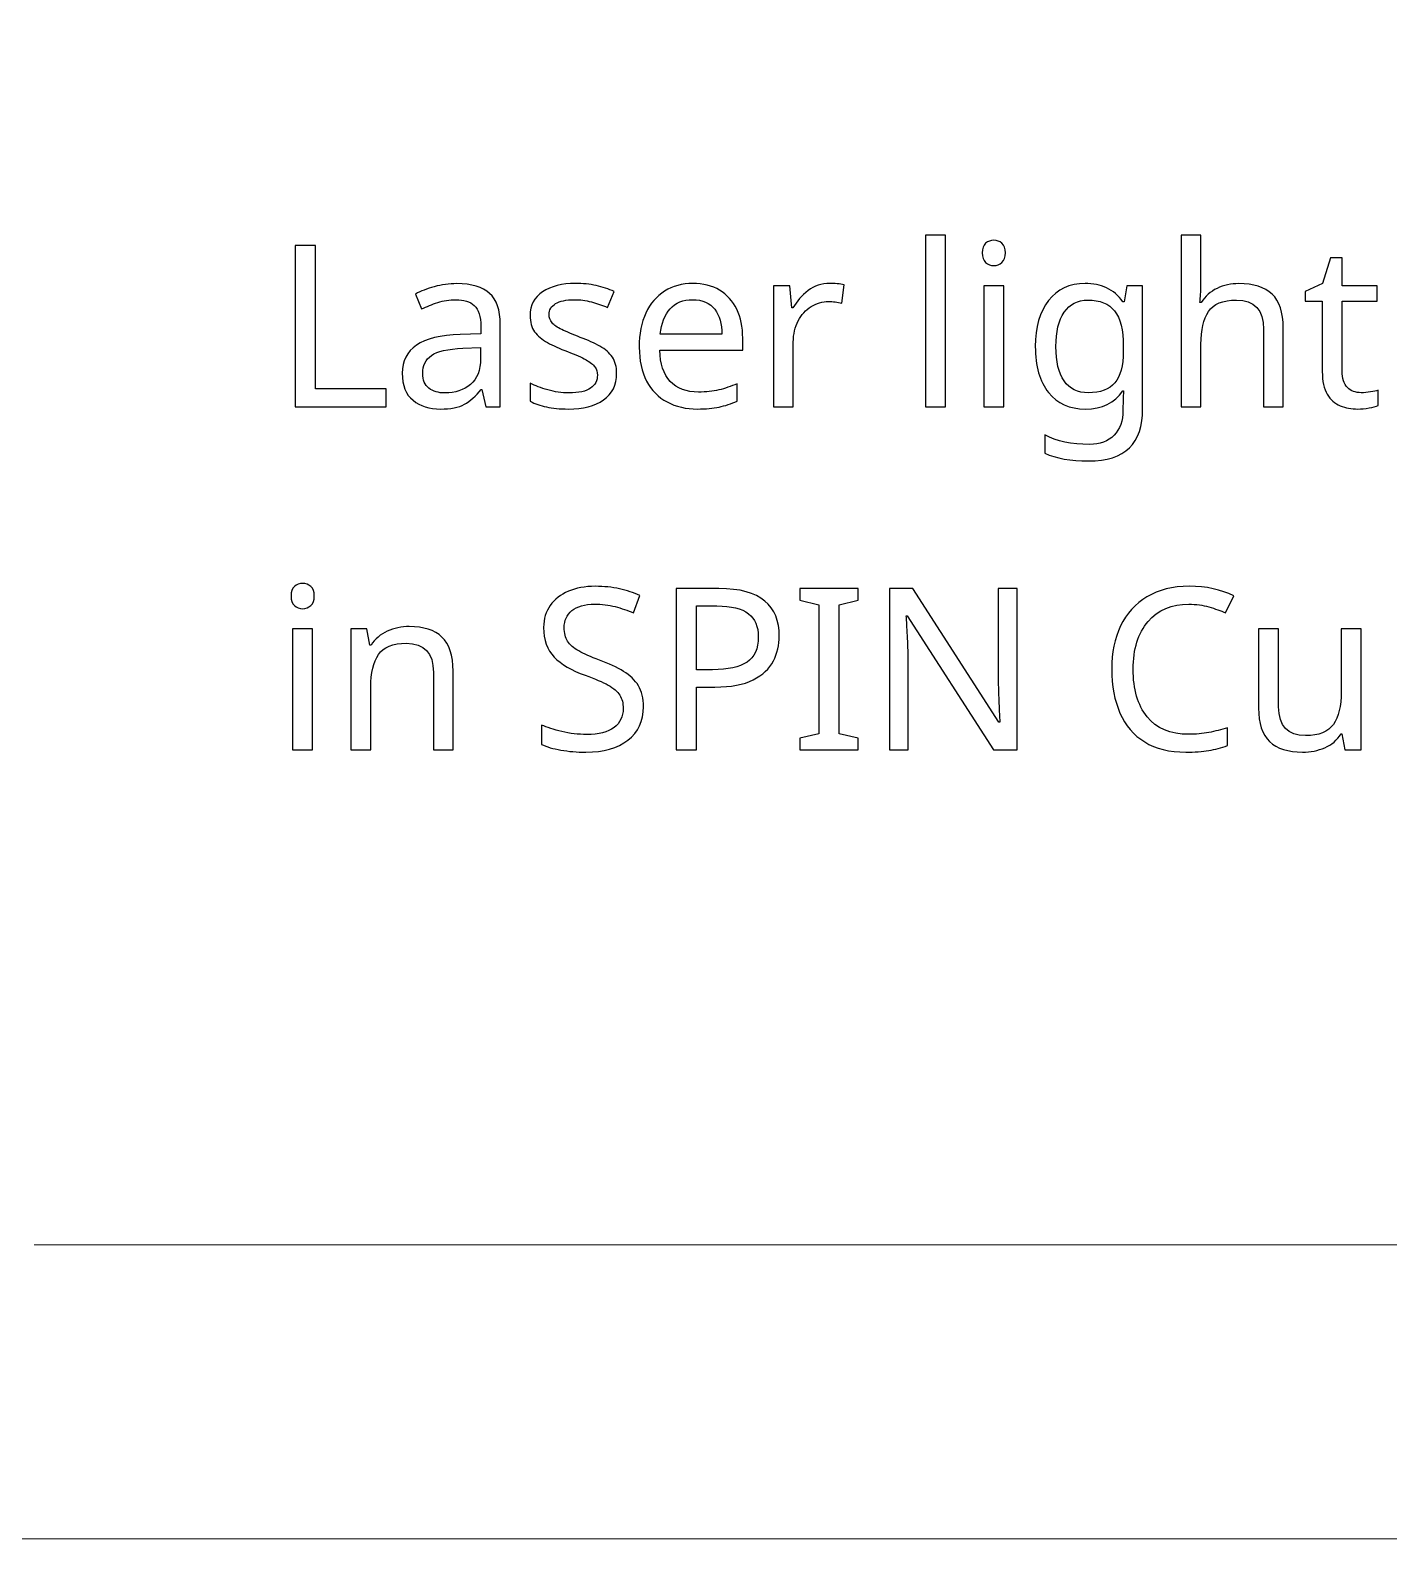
# Model space of a CAD drawing. Header units: inches. Extents: x -6.7 to 20.3, y -5.6 to 12.6.
# Drawn here: x -3.169 to -2.501, y -5.561 to -4.819 of the extents above; entities that cross this region are included whole.
import ezdxf

# ---------------------------------------------------------------- set-up
doc = ezdxf.new("R2010")
doc.units = ezdxf.units.IN
doc.header["$MEASUREMENT"] = 0
doc.layers.add('Layer 1', color=7, linetype='Continuous')

msp = doc.modelspace()

# ---------------------------------------------------------------- linework, layer by layer
at = {"layer": 'Layer 1', "color": 252, "lineweight": 18}
msp.add_lwpolyline([(-6.24823, -5.56073), (6.35019, -5.56073), (6.35019, -1.78392), (-6.24823, -1.78392), (-6.24823, -5.56073)], close=True, dxfattribs=at)
at = {"layer": 'Layer 1', "color": 250}
for points, knots in [([(-2.71911, -5.00387), (-2.71911, -5.00387), (-2.72889, -5.00387), (-2.72889, -5.00387), (-2.72889, -5.00387), (-2.72889, -4.91942), (-2.72889, -4.91942), (-2.72889, -4.91942), (-2.71911, -4.91942), (-2.71911, -4.91942), (-2.71911, -4.91942), (-2.71911, -5.00387), (-2.71911, -5.00387)], [0, 0, 0, 0, 0.25, 0.25, 0.25, 0.5, 0.5, 0.5, 0.75, 0.75, 0.75, 1, 1, 1, 1]), ([(-2.59345, -4.9442), (-2.59345, -4.94716), (-2.59363, -4.94994), (-2.594, -4.95253), (-2.594, -4.95253), (-2.59333, -4.95253), (-2.59333, -4.95253), (-2.59141, -4.9495), (-2.5888, -4.9472), (-2.5855, -4.94565), (-2.5822, -4.94409), (-2.57863, -4.94331), (-2.57478, -4.94331), (-2.56752, -4.94331), (-2.56208, -4.94503), (-2.55845, -4.94848), (-2.55482, -4.95192), (-2.553, -4.95746), (-2.553, -4.96509), (-2.553, -4.96509), (-2.553, -5.00387), (-2.553, -5.00387), (-2.553, -5.00387), (-2.56267, -5.00387), (-2.56267, -5.00387), (-2.56267, -5.00387), (-2.56267, -4.96576), (-2.56267, -4.96576), (-2.56267, -4.9562), (-2.56711, -4.95142), (-2.576, -4.95142), (-2.58267, -4.95142), (-2.58724, -4.95329), (-2.58972, -4.95703), (-2.5922, -4.96078), (-2.59345, -4.96613), (-2.59345, -4.97309), (-2.59345, -4.97309), (-2.59345, -5.00387), (-2.59345, -5.00387), (-2.59345, -5.00387), (-2.60322, -5.00387), (-2.60322, -5.00387), (-2.60322, -5.00387), (-2.60322, -4.91942), (-2.60322, -4.91942), (-2.60322, -4.91942), (-2.59345, -4.91942), (-2.59345, -4.91942), (-2.59345, -4.91942), (-2.59345, -4.9442), (-2.59345, -4.9442)], [0, 0, 0, 0, 0.058824, 0.058824, 0.058824, 0.117647, 0.117647, 0.117647, 0.176471, 0.176471, 0.176471, 0.235294, 0.235294, 0.235294, 0.294118, 0.294118, 0.294118, 0.352941, 0.352941, 0.352941, 0.411765, 0.411765, 0.411765, 0.470588, 0.470588, 0.470588, 0.529412, 0.529412, 0.529412, 0.588235, 0.588235, 0.588235, 0.647059, 0.647059, 0.647059, 0.705882, 0.705882, 0.705882, 0.764706, 0.764706, 0.764706, 0.823529, 0.823529, 0.823529, 0.882353, 0.882353, 0.882353, 0.941176, 0.941176, 0.941176, 1, 1, 1, 1]), ([(-3.03878, -5.00387), (-3.03878, -5.00387), (-3.03878, -4.92453), (-3.03878, -4.92453), (-3.03878, -4.92453), (-3.02878, -4.92453), (-3.02878, -4.92453), (-3.02878, -4.92453), (-3.02878, -4.99498), (-3.02878, -4.99498), (-3.02878, -4.99498), (-2.99411, -4.99498), (-2.99411, -4.99498), (-2.99411, -4.99498), (-2.99411, -5.00387), (-2.99411, -5.00387), (-2.99411, -5.00387), (-3.03878, -5.00387), (-3.03878, -5.00387)], [0, 0, 0, 0, 0.166667, 0.166667, 0.166667, 0.333333, 0.333333, 0.333333, 0.5, 0.5, 0.5, 0.666667, 0.666667, 0.666667, 0.833333, 0.833333, 0.833333, 1, 1, 1, 1]), ([(-2.69522, -4.92198), (-2.69374, -4.92198), (-2.69243, -4.92248), (-2.69128, -4.92348), (-2.69013, -4.92448), (-2.68956, -4.92605), (-2.68956, -4.9282), (-2.68956, -4.93028), (-2.69013, -4.93183), (-2.69128, -4.93287), (-2.69243, -4.93391), (-2.69374, -4.93442), (-2.69522, -4.93442), (-2.69685, -4.93442), (-2.69822, -4.93391), (-2.69933, -4.93287), (-2.70045, -4.93183), (-2.701, -4.93028), (-2.701, -4.9282), (-2.701, -4.92605), (-2.70045, -4.92448), (-2.69933, -4.92348), (-2.69822, -4.92248), (-2.69685, -4.92198), (-2.69522, -4.92198)], [0, 0, 0, 0, 0.125, 0.125, 0.125, 0.25, 0.25, 0.25, 0.375, 0.375, 0.375, 0.5, 0.5, 0.5, 0.625, 0.625, 0.625, 0.75, 0.75, 0.75, 0.875, 0.875, 0.875, 1, 1, 1, 1]), ([(-2.51467, -4.99698), (-2.51319, -4.99698), (-2.51167, -4.99685), (-2.51011, -4.99659), (-2.50856, -4.99633), (-2.5073, -4.99605), (-2.50634, -4.99576), (-2.50634, -4.99576), (-2.50634, -5.0032), (-2.50634, -5.0032), (-2.50737, -5.00372), (-2.50885, -5.00415), (-2.51078, -5.00448), (-2.51271, -5.00481), (-2.51456, -5.00498), (-2.51634, -5.00498), (-2.51945, -5.00498), (-2.52232, -5.00444), (-2.52495, -5.00337), (-2.52758, -5.00229), (-2.52971, -5.00042), (-2.53134, -4.99776), (-2.53297, -4.99509), (-2.53378, -4.99135), (-2.53378, -4.98653), (-2.53378, -4.98653), (-2.53378, -4.95187), (-2.53378, -4.95187), (-2.53378, -4.95187), (-2.54222, -4.95187), (-2.54222, -4.95187), (-2.54222, -4.95187), (-2.54222, -4.9472), (-2.54222, -4.9472), (-2.54222, -4.9472), (-2.53367, -4.94331), (-2.53367, -4.94331), (-2.53367, -4.94331), (-2.52978, -4.93065), (-2.52978, -4.93065), (-2.52978, -4.93065), (-2.524, -4.93065), (-2.524, -4.93065), (-2.524, -4.93065), (-2.524, -4.94431), (-2.524, -4.94431), (-2.524, -4.94431), (-2.50678, -4.94431), (-2.50678, -4.94431), (-2.50678, -4.94431), (-2.50678, -4.95187), (-2.50678, -4.95187), (-2.50678, -4.95187), (-2.524, -4.95187), (-2.524, -4.95187), (-2.524, -4.95187), (-2.524, -4.98631), (-2.524, -4.98631), (-2.524, -4.98994), (-2.52313, -4.99263), (-2.52139, -4.99437), (-2.51965, -4.99611), (-2.51741, -4.99698), (-2.51467, -4.99698)], [0, 0, 0, 0, 0.047619, 0.047619, 0.047619, 0.095238, 0.095238, 0.095238, 0.142857, 0.142857, 0.142857, 0.190476, 0.190476, 0.190476, 0.238095, 0.238095, 0.238095, 0.285714, 0.285714, 0.285714, 0.333333, 0.333333, 0.333333, 0.380952, 0.380952, 0.380952, 0.428571, 0.428571, 0.428571, 0.47619, 0.47619, 0.47619, 0.52381, 0.52381, 0.52381, 0.571429, 0.571429, 0.571429, 0.619048, 0.619048, 0.619048, 0.666667, 0.666667, 0.666667, 0.714286, 0.714286, 0.714286, 0.761905, 0.761905, 0.761905, 0.809524, 0.809524, 0.809524, 0.857143, 0.857143, 0.857143, 0.904762, 0.904762, 0.904762, 0.952381, 0.952381, 0.952381, 1, 1, 1, 1]), ([(-2.95933, -4.94331), (-2.95207, -4.94331), (-2.9467, -4.94491), (-2.94322, -4.94809), (-2.93974, -4.95128), (-2.938, -4.95635), (-2.938, -4.96331), (-2.938, -4.96331), (-2.938, -5.00387), (-2.938, -5.00387), (-2.938, -5.00387), (-2.94511, -5.00387), (-2.94511, -5.00387), (-2.94511, -5.00387), (-2.947, -4.99542), (-2.947, -4.99542), (-2.947, -4.99542), (-2.94744, -4.99542), (-2.94744, -4.99542), (-2.95004, -4.99868), (-2.95276, -5.00109), (-2.95561, -5.00265), (-2.95846, -5.0042), (-2.96241, -5.00498), (-2.96744, -5.00498), (-2.97285, -5.00498), (-2.97733, -5.00355), (-2.98089, -5.0007), (-2.98444, -4.99785), (-2.98622, -4.99339), (-2.98622, -4.98731), (-2.98622, -4.98139), (-2.98389, -4.97681), (-2.97922, -4.97359), (-2.97456, -4.97037), (-2.96737, -4.96861), (-2.95767, -4.96831), (-2.95767, -4.96831), (-2.94756, -4.96798), (-2.94756, -4.96798), (-2.94756, -4.96798), (-2.94756, -4.96442), (-2.94756, -4.96442), (-2.94756, -4.95946), (-2.94863, -4.95602), (-2.95078, -4.95409), (-2.95293, -4.95216), (-2.95596, -4.9512), (-2.95989, -4.9512), (-2.963, -4.9512), (-2.96596, -4.95166), (-2.96878, -4.95259), (-2.97159, -4.95352), (-2.97422, -4.95457), (-2.97667, -4.95576), (-2.97667, -4.95576), (-2.97967, -4.94842), (-2.97967, -4.94842), (-2.97707, -4.94702), (-2.974, -4.94581), (-2.97044, -4.94481), (-2.96689, -4.94381), (-2.96319, -4.94331), (-2.95933, -4.94331)], [0, 0, 0, 0, 0.047619, 0.047619, 0.047619, 0.095238, 0.095238, 0.095238, 0.142857, 0.142857, 0.142857, 0.190476, 0.190476, 0.190476, 0.238095, 0.238095, 0.238095, 0.285714, 0.285714, 0.285714, 0.333333, 0.333333, 0.333333, 0.380952, 0.380952, 0.380952, 0.428571, 0.428571, 0.428571, 0.47619, 0.47619, 0.47619, 0.52381, 0.52381, 0.52381, 0.571429, 0.571429, 0.571429, 0.619048, 0.619048, 0.619048, 0.666667, 0.666667, 0.666667, 0.714286, 0.714286, 0.714286, 0.761905, 0.761905, 0.761905, 0.809524, 0.809524, 0.809524, 0.857143, 0.857143, 0.857143, 0.904762, 0.904762, 0.904762, 0.952381, 0.952381, 0.952381, 1, 1, 1, 1]), ([(-2.88078, -4.98742), (-2.88078, -4.9932), (-2.88293, -4.99757), (-2.88722, -5.00053), (-2.89152, -5.0035), (-2.8973, -5.00498), (-2.90456, -5.00498), (-2.9087, -5.00498), (-2.91228, -5.00465), (-2.91528, -5.00398), (-2.91828, -5.00331), (-2.92093, -5.00239), (-2.92322, -5.0012), (-2.92322, -5.0012), (-2.92322, -4.99231), (-2.92322, -4.99231), (-2.92085, -4.9935), (-2.91798, -4.99459), (-2.91461, -4.99559), (-2.91124, -4.99659), (-2.90781, -4.99709), (-2.90433, -4.99709), (-2.89937, -4.99709), (-2.89578, -4.99629), (-2.89356, -4.9947), (-2.89133, -4.99311), (-2.89022, -4.99098), (-2.89022, -4.98831), (-2.89022, -4.98683), (-2.89063, -4.9855), (-2.89144, -4.98431), (-2.89226, -4.98313), (-2.89372, -4.98194), (-2.89583, -4.98076), (-2.89794, -4.97957), (-2.90096, -4.97824), (-2.90489, -4.97676), (-2.90874, -4.97528), (-2.91204, -4.97379), (-2.91478, -4.97231), (-2.91752, -4.97083), (-2.91963, -4.96905), (-2.92111, -4.96698), (-2.92259, -4.9649), (-2.92333, -4.96224), (-2.92333, -4.95898), (-2.92333, -4.95394), (-2.92128, -4.95005), (-2.91717, -4.94731), (-2.91306, -4.94457), (-2.90767, -4.9432), (-2.901, -4.9432), (-2.89737, -4.9432), (-2.89398, -4.94355), (-2.89083, -4.94426), (-2.88769, -4.94496), (-2.88474, -4.94594), (-2.882, -4.9472), (-2.882, -4.9472), (-2.88533, -4.95498), (-2.88533, -4.95498), (-2.88785, -4.95394), (-2.89048, -4.95305), (-2.89322, -4.95231), (-2.89596, -4.95157), (-2.89878, -4.9512), (-2.90167, -4.9512), (-2.90567, -4.9512), (-2.90872, -4.95185), (-2.91083, -4.95315), (-2.91294, -4.95444), (-2.914, -4.9562), (-2.914, -4.95842), (-2.914, -4.96005), (-2.91352, -4.96144), (-2.91256, -4.96259), (-2.91159, -4.96374), (-2.90998, -4.96485), (-2.90772, -4.96592), (-2.90546, -4.967), (-2.90244, -4.96828), (-2.89867, -4.96976), (-2.89489, -4.97116), (-2.89167, -4.97261), (-2.889, -4.97409), (-2.88633, -4.97557), (-2.8843, -4.97737), (-2.88289, -4.97948), (-2.88148, -4.98159), (-2.88078, -4.98424), (-2.88078, -4.98742)], [0, 0, 0, 0, 0.033333, 0.033333, 0.033333, 0.066667, 0.066667, 0.066667, 0.1, 0.1, 0.1, 0.133333, 0.133333, 0.133333, 0.166667, 0.166667, 0.166667, 0.2, 0.2, 0.2, 0.233333, 0.233333, 0.233333, 0.266667, 0.266667, 0.266667, 0.3, 0.3, 0.3, 0.333333, 0.333333, 0.333333, 0.366667, 0.366667, 0.366667, 0.4, 0.4, 0.4, 0.433333, 0.433333, 0.433333, 0.466667, 0.466667, 0.466667, 0.5, 0.5, 0.5, 0.533333, 0.533333, 0.533333, 0.566667, 0.566667, 0.566667, 0.6, 0.6, 0.6, 0.633333, 0.633333, 0.633333, 0.666667, 0.666667, 0.666667, 0.7, 0.7, 0.7, 0.733333, 0.733333, 0.733333, 0.766667, 0.766667, 0.766667, 0.8, 0.8, 0.8, 0.833333, 0.833333, 0.833333, 0.866667, 0.866667, 0.866667, 0.9, 0.9, 0.9, 0.933333, 0.933333, 0.933333, 0.966667, 0.966667, 0.966667, 1, 1, 1, 1]), ([(-2.84333, -4.9432), (-2.83822, -4.9432), (-2.83383, -4.94431), (-2.83017, -4.94653), (-2.8265, -4.94876), (-2.82369, -4.95189), (-2.82172, -4.95592), (-2.81976, -4.95996), (-2.81878, -4.96468), (-2.81878, -4.97009), (-2.81878, -4.97009), (-2.81878, -4.97598), (-2.81878, -4.97598), (-2.81878, -4.97598), (-2.85956, -4.97598), (-2.85956, -4.97598), (-2.85941, -4.98272), (-2.85769, -4.98785), (-2.85439, -4.99137), (-2.85109, -4.99489), (-2.84648, -4.99665), (-2.84056, -4.99665), (-2.83678, -4.99665), (-2.83343, -4.99629), (-2.8305, -4.99559), (-2.82757, -4.99489), (-2.82456, -4.99387), (-2.82144, -4.99253), (-2.82144, -4.99253), (-2.82144, -5.00109), (-2.82144, -5.00109), (-2.82448, -5.00242), (-2.82748, -5.0034), (-2.83044, -5.00403), (-2.83341, -5.00466), (-2.83693, -5.00498), (-2.841, -5.00498), (-2.84663, -5.00498), (-2.85161, -5.00383), (-2.85594, -5.00153), (-2.86028, -4.99924), (-2.86365, -4.99581), (-2.86606, -4.99126), (-2.86846, -4.9867), (-2.86967, -4.98113), (-2.86967, -4.97453), (-2.86967, -4.96802), (-2.86857, -4.96242), (-2.86639, -4.95776), (-2.8642, -4.95309), (-2.86113, -4.9495), (-2.85717, -4.94698), (-2.8532, -4.94446), (-2.84859, -4.9432), (-2.84333, -4.9432)], [0, 0, 0, 0, 0.055556, 0.055556, 0.055556, 0.111111, 0.111111, 0.111111, 0.166667, 0.166667, 0.166667, 0.222222, 0.222222, 0.222222, 0.277778, 0.277778, 0.277778, 0.333333, 0.333333, 0.333333, 0.388889, 0.388889, 0.388889, 0.444444, 0.444444, 0.444444, 0.5, 0.5, 0.5, 0.555556, 0.555556, 0.555556, 0.611111, 0.611111, 0.611111, 0.666667, 0.666667, 0.666667, 0.722222, 0.722222, 0.722222, 0.777778, 0.777778, 0.777778, 0.833333, 0.833333, 0.833333, 0.888889, 0.888889, 0.888889, 0.944444, 0.944444, 0.944444, 1, 1, 1, 1]), ([(-2.77589, -4.9432), (-2.77478, -4.9432), (-2.77358, -4.94326), (-2.77228, -4.94337), (-2.77098, -4.94348), (-2.76985, -4.94365), (-2.76889, -4.94387), (-2.76889, -4.94387), (-2.77011, -4.95287), (-2.77011, -4.95287), (-2.77108, -4.95265), (-2.77213, -4.95246), (-2.77328, -4.95231), (-2.77443, -4.95216), (-2.77552, -4.95209), (-2.77656, -4.95209), (-2.77959, -4.95209), (-2.78245, -4.95292), (-2.78511, -4.95459), (-2.78778, -4.95626), (-2.78991, -4.95859), (-2.7915, -4.96159), (-2.79309, -4.96459), (-2.79389, -4.96809), (-2.79389, -4.97209), (-2.79389, -4.97209), (-2.79389, -5.00387), (-2.79389, -5.00387), (-2.79389, -5.00387), (-2.80367, -5.00387), (-2.80367, -5.00387), (-2.80367, -5.00387), (-2.80367, -4.94431), (-2.80367, -4.94431), (-2.80367, -4.94431), (-2.79567, -4.94431), (-2.79567, -4.94431), (-2.79567, -4.94431), (-2.79456, -4.9552), (-2.79456, -4.9552), (-2.79456, -4.9552), (-2.79411, -4.9552), (-2.79411, -4.9552), (-2.79219, -4.95194), (-2.78971, -4.94913), (-2.78667, -4.94676), (-2.78363, -4.94439), (-2.78004, -4.9432), (-2.77589, -4.9432)], [0, 0, 0, 0, 0.0625, 0.0625, 0.0625, 0.125, 0.125, 0.125, 0.1875, 0.1875, 0.1875, 0.25, 0.25, 0.25, 0.3125, 0.3125, 0.3125, 0.375, 0.375, 0.375, 0.4375, 0.4375, 0.4375, 0.5, 0.5, 0.5, 0.5625, 0.5625, 0.5625, 0.625, 0.625, 0.625, 0.6875, 0.6875, 0.6875, 0.75, 0.75, 0.75, 0.8125, 0.8125, 0.8125, 0.875, 0.875, 0.875, 0.9375, 0.9375, 0.9375, 1, 1, 1, 1]), ([(-2.69045, -4.94431), (-2.69045, -4.94431), (-2.69045, -5.00387), (-2.69045, -5.00387), (-2.69045, -5.00387), (-2.70022, -5.00387), (-2.70022, -5.00387), (-2.70022, -5.00387), (-2.70022, -4.94431), (-2.70022, -4.94431), (-2.70022, -4.94431), (-2.69045, -4.94431), (-2.69045, -4.94431)], [0, 0, 0, 0, 0.25, 0.25, 0.25, 0.5, 0.5, 0.5, 0.75, 0.75, 0.75, 1, 1, 1, 1]), ([(-2.65045, -4.9432), (-2.64652, -4.9432), (-2.64298, -4.94394), (-2.63984, -4.94542), (-2.63669, -4.94691), (-2.634, -4.94916), (-2.63178, -4.9522), (-2.63178, -4.9522), (-2.63123, -4.9522), (-2.63123, -4.9522), (-2.63123, -4.9522), (-2.62989, -4.94431), (-2.62989, -4.94431), (-2.62989, -4.94431), (-2.62211, -4.94431), (-2.62211, -4.94431), (-2.62211, -4.94431), (-2.62211, -5.00487), (-2.62211, -5.00487), (-2.62211, -5.01339), (-2.62428, -5.01979), (-2.62861, -5.02409), (-2.63295, -5.02839), (-2.63967, -5.03053), (-2.64878, -5.03053), (-2.65752, -5.03053), (-2.66467, -5.02927), (-2.67022, -5.02676), (-2.67022, -5.02676), (-2.67022, -5.01776), (-2.67022, -5.01776), (-2.66437, -5.02087), (-2.65704, -5.02242), (-2.64823, -5.02242), (-2.64311, -5.02242), (-2.6391, -5.02092), (-2.63617, -5.01792), (-2.63324, -5.01492), (-2.63178, -5.01083), (-2.63178, -5.00565), (-2.63178, -5.00565), (-2.63178, -5.00331), (-2.63178, -5.00331), (-2.63178, -5.00242), (-2.63174, -5.00115), (-2.63167, -4.99948), (-2.6316, -4.99781), (-2.63152, -4.99665), (-2.63145, -4.99598), (-2.63145, -4.99598), (-2.63189, -4.99598), (-2.63189, -4.99598), (-2.63589, -5.00198), (-2.64204, -5.00498), (-2.65034, -5.00498), (-2.65804, -5.00498), (-2.66406, -5.00227), (-2.66839, -4.99687), (-2.67272, -4.99146), (-2.67489, -4.9839), (-2.67489, -4.9742), (-2.67489, -4.96472), (-2.67272, -4.95718), (-2.66839, -4.95159), (-2.66406, -4.946), (-2.65808, -4.9432), (-2.65045, -4.9432)], [0, 0, 0, 0, 0.045455, 0.045455, 0.045455, 0.090909, 0.090909, 0.090909, 0.136364, 0.136364, 0.136364, 0.181818, 0.181818, 0.181818, 0.227273, 0.227273, 0.227273, 0.272727, 0.272727, 0.272727, 0.318182, 0.318182, 0.318182, 0.363636, 0.363636, 0.363636, 0.409091, 0.409091, 0.409091, 0.454545, 0.454545, 0.454545, 0.5, 0.5, 0.5, 0.545455, 0.545455, 0.545455, 0.590909, 0.590909, 0.590909, 0.636364, 0.636364, 0.636364, 0.681818, 0.681818, 0.681818, 0.727273, 0.727273, 0.727273, 0.772727, 0.772727, 0.772727, 0.818182, 0.818182, 0.818182, 0.863636, 0.863636, 0.863636, 0.909091, 0.909091, 0.909091, 0.954545, 0.954545, 0.954545, 1, 1, 1, 1]), ([(-2.84344, -4.9512), (-2.84811, -4.9512), (-2.8518, -4.9527), (-2.8545, -4.9557), (-2.8572, -4.9587), (-2.85881, -4.96287), (-2.85933, -4.9682), (-2.85933, -4.9682), (-2.829, -4.9682), (-2.829, -4.9682), (-2.82907, -4.96316), (-2.83026, -4.95907), (-2.83256, -4.95592), (-2.83485, -4.95278), (-2.83848, -4.9512), (-2.84344, -4.9512)], [0, 0, 0, 0, 0.2, 0.2, 0.2, 0.4, 0.4, 0.4, 0.6, 0.6, 0.6, 0.8, 0.8, 0.8, 1, 1, 1, 1]), ([(-2.64911, -4.95142), (-2.65408, -4.95142), (-2.65793, -4.95341), (-2.66067, -4.95737), (-2.66341, -4.96133), (-2.66478, -4.96698), (-2.66478, -4.97431), (-2.66478, -4.98165), (-2.66343, -4.98726), (-2.66072, -4.99115), (-2.65802, -4.99503), (-2.65408, -4.99698), (-2.64889, -4.99698), (-2.64289, -4.99698), (-2.63852, -4.99537), (-2.63578, -4.99215), (-2.63304, -4.98892), (-2.63167, -4.98372), (-2.63167, -4.97653), (-2.63167, -4.97653), (-2.63167, -4.9742), (-2.63167, -4.9742), (-2.63167, -4.96605), (-2.63308, -4.96022), (-2.63589, -4.9567), (-2.63871, -4.95318), (-2.64311, -4.95142), (-2.64911, -4.95142)], [0, 0, 0, 0, 0.111111, 0.111111, 0.111111, 0.222222, 0.222222, 0.222222, 0.333333, 0.333333, 0.333333, 0.444444, 0.444444, 0.444444, 0.555556, 0.555556, 0.555556, 0.666667, 0.666667, 0.666667, 0.777778, 0.777778, 0.777778, 0.888889, 0.888889, 0.888889, 1, 1, 1, 1]), ([(-2.95644, -4.97509), (-2.96385, -4.97539), (-2.96898, -4.97657), (-2.97183, -4.97865), (-2.97469, -4.98072), (-2.97611, -4.98365), (-2.97611, -4.98742), (-2.97611, -4.99076), (-2.97509, -4.9932), (-2.97306, -4.99476), (-2.97102, -4.99631), (-2.96841, -4.99709), (-2.96522, -4.99709), (-2.96019, -4.99709), (-2.956, -4.9957), (-2.95267, -4.99292), (-2.94933, -4.99015), (-2.94767, -4.98587), (-2.94767, -4.98009), (-2.94767, -4.98009), (-2.94767, -4.97476), (-2.94767, -4.97476), (-2.94767, -4.97476), (-2.95644, -4.97509), (-2.95644, -4.97509)], [0, 0, 0, 0, 0.125, 0.125, 0.125, 0.25, 0.25, 0.25, 0.375, 0.375, 0.375, 0.5, 0.5, 0.5, 0.625, 0.625, 0.625, 0.75, 0.75, 0.75, 0.875, 0.875, 0.875, 1, 1, 1, 1]), ([(-3.03511, -5.09076), (-3.03363, -5.09076), (-3.03231, -5.09126), (-3.03117, -5.09226), (-3.03002, -5.09326), (-3.02944, -5.09483), (-3.02944, -5.09698), (-3.02944, -5.09906), (-3.03002, -5.10061), (-3.03117, -5.10165), (-3.03231, -5.10269), (-3.03363, -5.1032), (-3.03511, -5.1032), (-3.03674, -5.1032), (-3.03811, -5.10269), (-3.03922, -5.10165), (-3.04033, -5.10061), (-3.04089, -5.09906), (-3.04089, -5.09698), (-3.04089, -5.09483), (-3.04033, -5.09326), (-3.03922, -5.09226), (-3.03811, -5.09126), (-3.03674, -5.09076), (-3.03511, -5.09076)], [0, 0, 0, 0, 0.125, 0.125, 0.125, 0.25, 0.25, 0.25, 0.375, 0.375, 0.375, 0.5, 0.5, 0.5, 0.625, 0.625, 0.625, 0.75, 0.75, 0.75, 0.875, 0.875, 0.875, 1, 1, 1, 1]), ([(-2.86756, -5.15143), (-2.86756, -5.15846), (-2.87011, -5.16394), (-2.87522, -5.16787), (-2.88033, -5.1718), (-2.88722, -5.17376), (-2.89589, -5.17376), (-2.90033, -5.17376), (-2.90444, -5.17343), (-2.90822, -5.17276), (-2.912, -5.17209), (-2.91515, -5.17117), (-2.91767, -5.16998), (-2.91767, -5.16998), (-2.91767, -5.16043), (-2.91767, -5.16043), (-2.915, -5.16161), (-2.91169, -5.16268), (-2.90772, -5.16365), (-2.90376, -5.16461), (-2.89967, -5.16509), (-2.89544, -5.16509), (-2.88952, -5.16509), (-2.88506, -5.16394), (-2.88206, -5.16165), (-2.87906, -5.15935), (-2.87756, -5.15624), (-2.87756, -5.15231), (-2.87756, -5.14972), (-2.87811, -5.14754), (-2.87922, -5.14576), (-2.88033, -5.14398), (-2.88224, -5.14233), (-2.88494, -5.14081), (-2.88765, -5.1393), (-2.89141, -5.13768), (-2.89622, -5.13598), (-2.90296, -5.13354), (-2.90806, -5.13054), (-2.9115, -5.12698), (-2.91494, -5.12343), (-2.91667, -5.11857), (-2.91667, -5.11243), (-2.91667, -5.1082), (-2.91559, -5.10459), (-2.91344, -5.10159), (-2.9113, -5.09859), (-2.90831, -5.09628), (-2.9045, -5.09465), (-2.90069, -5.09302), (-2.8963, -5.0922), (-2.89133, -5.0922), (-2.88696, -5.0922), (-2.88296, -5.09261), (-2.87933, -5.09343), (-2.8757, -5.09424), (-2.87241, -5.09531), (-2.86944, -5.09665), (-2.86944, -5.09665), (-2.87256, -5.1052), (-2.87256, -5.1052), (-2.8753, -5.10402), (-2.87828, -5.10302), (-2.8815, -5.1022), (-2.88472, -5.10139), (-2.88807, -5.10098), (-2.89156, -5.10098), (-2.89652, -5.10098), (-2.90026, -5.10204), (-2.90278, -5.10415), (-2.9053, -5.10626), (-2.90656, -5.10906), (-2.90656, -5.11254), (-2.90656, -5.1152), (-2.906, -5.11743), (-2.90489, -5.1192), (-2.90378, -5.12098), (-2.90196, -5.12257), (-2.89944, -5.12398), (-2.89693, -5.12539), (-2.89352, -5.12691), (-2.88922, -5.12854), (-2.88456, -5.13024), (-2.88061, -5.13207), (-2.87739, -5.13404), (-2.87417, -5.136), (-2.87172, -5.13835), (-2.87006, -5.14109), (-2.86839, -5.14383), (-2.86756, -5.14728), (-2.86756, -5.15143)], [0, 0, 0, 0, 0.033333, 0.033333, 0.033333, 0.066667, 0.066667, 0.066667, 0.1, 0.1, 0.1, 0.133333, 0.133333, 0.133333, 0.166667, 0.166667, 0.166667, 0.2, 0.2, 0.2, 0.233333, 0.233333, 0.233333, 0.266667, 0.266667, 0.266667, 0.3, 0.3, 0.3, 0.333333, 0.333333, 0.333333, 0.366667, 0.366667, 0.366667, 0.4, 0.4, 0.4, 0.433333, 0.433333, 0.433333, 0.466667, 0.466667, 0.466667, 0.5, 0.5, 0.5, 0.533333, 0.533333, 0.533333, 0.566667, 0.566667, 0.566667, 0.6, 0.6, 0.6, 0.633333, 0.633333, 0.633333, 0.666667, 0.666667, 0.666667, 0.7, 0.7, 0.7, 0.733333, 0.733333, 0.733333, 0.766667, 0.766667, 0.766667, 0.8, 0.8, 0.8, 0.833333, 0.833333, 0.833333, 0.866667, 0.866667, 0.866667, 0.9, 0.9, 0.9, 0.933333, 0.933333, 0.933333, 0.966667, 0.966667, 0.966667, 1, 1, 1, 1]), ([(-2.83056, -5.09331), (-2.82019, -5.09331), (-2.81263, -5.09535), (-2.80789, -5.09943), (-2.80315, -5.1035), (-2.80078, -5.10924), (-2.80078, -5.11665), (-2.80078, -5.12102), (-2.80176, -5.12511), (-2.80372, -5.12893), (-2.80569, -5.13274), (-2.80898, -5.13583), (-2.81361, -5.1382), (-2.81824, -5.14057), (-2.82452, -5.14176), (-2.83244, -5.14176), (-2.83244, -5.14176), (-2.84156, -5.14176), (-2.84156, -5.14176), (-2.84156, -5.14176), (-2.84156, -5.17265), (-2.84156, -5.17265), (-2.84156, -5.17265), (-2.85156, -5.17265), (-2.85156, -5.17265), (-2.85156, -5.17265), (-2.85156, -5.09331), (-2.85156, -5.09331), (-2.85156, -5.09331), (-2.83056, -5.09331), (-2.83056, -5.09331)], [0, 0, 0, 0, 0.1, 0.1, 0.1, 0.2, 0.2, 0.2, 0.3, 0.3, 0.3, 0.4, 0.4, 0.4, 0.5, 0.5, 0.5, 0.6, 0.6, 0.6, 0.7, 0.7, 0.7, 0.8, 0.8, 0.8, 0.9, 0.9, 0.9, 1, 1, 1, 1]), ([(-2.762, -5.17265), (-2.762, -5.17265), (-2.79067, -5.17265), (-2.79067, -5.17265), (-2.79067, -5.17265), (-2.79067, -5.16687), (-2.79067, -5.16687), (-2.79067, -5.16687), (-2.78133, -5.16476), (-2.78133, -5.16476), (-2.78133, -5.16476), (-2.78133, -5.10131), (-2.78133, -5.10131), (-2.78133, -5.10131), (-2.79067, -5.09909), (-2.79067, -5.09909), (-2.79067, -5.09909), (-2.79067, -5.09331), (-2.79067, -5.09331), (-2.79067, -5.09331), (-2.762, -5.09331), (-2.762, -5.09331), (-2.762, -5.09331), (-2.762, -5.09909), (-2.762, -5.09909), (-2.762, -5.09909), (-2.77133, -5.10131), (-2.77133, -5.10131), (-2.77133, -5.10131), (-2.77133, -5.16476), (-2.77133, -5.16476), (-2.77133, -5.16476), (-2.762, -5.16687), (-2.762, -5.16687), (-2.762, -5.16687), (-2.762, -5.17265), (-2.762, -5.17265)], [0, 0, 0, 0, 0.083333, 0.083333, 0.083333, 0.166667, 0.166667, 0.166667, 0.25, 0.25, 0.25, 0.333333, 0.333333, 0.333333, 0.416667, 0.416667, 0.416667, 0.5, 0.5, 0.5, 0.583333, 0.583333, 0.583333, 0.666667, 0.666667, 0.666667, 0.75, 0.75, 0.75, 0.833333, 0.833333, 0.833333, 0.916667, 0.916667, 0.916667, 1, 1, 1, 1]), ([(-2.68378, -5.17265), (-2.68378, -5.17265), (-2.69545, -5.17265), (-2.69545, -5.17265), (-2.69545, -5.17265), (-2.73789, -5.10676), (-2.73789, -5.10676), (-2.73789, -5.10676), (-2.73834, -5.10676), (-2.73834, -5.10676), (-2.73819, -5.10935), (-2.738, -5.11257), (-2.73778, -5.11643), (-2.73756, -5.12028), (-2.73745, -5.12424), (-2.73745, -5.12831), (-2.73745, -5.12831), (-2.73745, -5.17265), (-2.73745, -5.17265), (-2.73745, -5.17265), (-2.74667, -5.17265), (-2.74667, -5.17265), (-2.74667, -5.17265), (-2.74667, -5.09331), (-2.74667, -5.09331), (-2.74667, -5.09331), (-2.73511, -5.09331), (-2.73511, -5.09331), (-2.73511, -5.09331), (-2.69278, -5.15898), (-2.69278, -5.15898), (-2.69278, -5.15898), (-2.69234, -5.15898), (-2.69234, -5.15898), (-2.69241, -5.1578), (-2.6925, -5.15602), (-2.69261, -5.15365), (-2.69273, -5.15128), (-2.69284, -5.14868), (-2.69295, -5.14587), (-2.69306, -5.14306), (-2.69311, -5.14046), (-2.69311, -5.13809), (-2.69311, -5.13809), (-2.69311, -5.09331), (-2.69311, -5.09331), (-2.69311, -5.09331), (-2.68378, -5.09331), (-2.68378, -5.09331), (-2.68378, -5.09331), (-2.68378, -5.17265), (-2.68378, -5.17265)], [0, 0, 0, 0, 0.058824, 0.058824, 0.058824, 0.117647, 0.117647, 0.117647, 0.176471, 0.176471, 0.176471, 0.235294, 0.235294, 0.235294, 0.294118, 0.294118, 0.294118, 0.352941, 0.352941, 0.352941, 0.411765, 0.411765, 0.411765, 0.470588, 0.470588, 0.470588, 0.529412, 0.529412, 0.529412, 0.588235, 0.588235, 0.588235, 0.647059, 0.647059, 0.647059, 0.705882, 0.705882, 0.705882, 0.764706, 0.764706, 0.764706, 0.823529, 0.823529, 0.823529, 0.882353, 0.882353, 0.882353, 0.941176, 0.941176, 0.941176, 1, 1, 1, 1]), ([(-2.59934, -5.10098), (-2.60785, -5.10098), (-2.61456, -5.10383), (-2.61945, -5.10954), (-2.62433, -5.11524), (-2.62678, -5.12306), (-2.62678, -5.13298), (-2.62678, -5.14283), (-2.6245, -5.15063), (-2.61995, -5.15637), (-2.61539, -5.16211), (-2.60856, -5.16498), (-2.59945, -5.16498), (-2.59596, -5.16498), (-2.59267, -5.16468), (-2.58956, -5.16409), (-2.58645, -5.1635), (-2.58341, -5.16276), (-2.58045, -5.16187), (-2.58045, -5.16187), (-2.58045, -5.17054), (-2.58045, -5.17054), (-2.58341, -5.17165), (-2.58646, -5.17246), (-2.58961, -5.17298), (-2.59276, -5.1735), (-2.59652, -5.17376), (-2.60089, -5.17376), (-2.60896, -5.17376), (-2.61571, -5.17209), (-2.62111, -5.16876), (-2.62652, -5.16543), (-2.63058, -5.16068), (-2.63328, -5.15454), (-2.63598, -5.14839), (-2.63733, -5.14117), (-2.63733, -5.13287), (-2.63733, -5.12487), (-2.63587, -5.11781), (-2.63295, -5.1117), (-2.63002, -5.10559), (-2.62571, -5.10081), (-2.62, -5.09737), (-2.6143, -5.09393), (-2.60737, -5.0922), (-2.59922, -5.0922), (-2.59085, -5.0922), (-2.58356, -5.09376), (-2.57734, -5.09687), (-2.57734, -5.09687), (-2.58134, -5.10531), (-2.58134, -5.10531), (-2.58378, -5.1042), (-2.5865, -5.1032), (-2.5895, -5.10231), (-2.5925, -5.10143), (-2.59578, -5.10098), (-2.59934, -5.10098)], [0, 0, 0, 0, 0.052632, 0.052632, 0.052632, 0.105263, 0.105263, 0.105263, 0.157895, 0.157895, 0.157895, 0.210526, 0.210526, 0.210526, 0.263158, 0.263158, 0.263158, 0.315789, 0.315789, 0.315789, 0.368421, 0.368421, 0.368421, 0.421053, 0.421053, 0.421053, 0.473684, 0.473684, 0.473684, 0.526316, 0.526316, 0.526316, 0.578947, 0.578947, 0.578947, 0.631579, 0.631579, 0.631579, 0.684211, 0.684211, 0.684211, 0.736842, 0.736842, 0.736842, 0.789474, 0.789474, 0.789474, 0.842105, 0.842105, 0.842105, 0.894737, 0.894737, 0.894737, 0.947368, 0.947368, 0.947368, 1, 1, 1, 1]), ([(-2.83144, -5.10187), (-2.83144, -5.10187), (-2.84156, -5.10187), (-2.84156, -5.10187), (-2.84156, -5.10187), (-2.84156, -5.1332), (-2.84156, -5.1332), (-2.84156, -5.1332), (-2.83356, -5.1332), (-2.83356, -5.1332), (-2.826, -5.1332), (-2.82037, -5.13198), (-2.81667, -5.12954), (-2.81296, -5.12709), (-2.81111, -5.12294), (-2.81111, -5.11709), (-2.81111, -5.11198), (-2.81274, -5.10817), (-2.816, -5.10565), (-2.81926, -5.10313), (-2.82441, -5.10187), (-2.83144, -5.10187)], [0, 0, 0, 0, 0.142857, 0.142857, 0.142857, 0.285714, 0.285714, 0.285714, 0.428571, 0.428571, 0.428571, 0.571429, 0.571429, 0.571429, 0.714286, 0.714286, 0.714286, 0.857143, 0.857143, 0.857143, 1, 1, 1, 1]), ([(-2.98278, -5.11198), (-2.97567, -5.11198), (-2.9703, -5.1137), (-2.96667, -5.11715), (-2.96304, -5.12059), (-2.96122, -5.12617), (-2.96122, -5.13387), (-2.96122, -5.13387), (-2.96122, -5.17265), (-2.96122, -5.17265), (-2.96122, -5.17265), (-2.97089, -5.17265), (-2.97089, -5.17265), (-2.97089, -5.17265), (-2.97089, -5.13454), (-2.97089, -5.13454), (-2.97089, -5.12498), (-2.97533, -5.1202), (-2.98422, -5.1202), (-2.99081, -5.1202), (-2.99537, -5.12206), (-2.99789, -5.12576), (-3.00041, -5.12946), (-3.00167, -5.1348), (-3.00167, -5.14176), (-3.00167, -5.14176), (-3.00167, -5.17265), (-3.00167, -5.17265), (-3.00167, -5.17265), (-3.01144, -5.17265), (-3.01144, -5.17265), (-3.01144, -5.17265), (-3.01144, -5.11309), (-3.01144, -5.11309), (-3.01144, -5.11309), (-3.00356, -5.11309), (-3.00356, -5.11309), (-3.00356, -5.11309), (-3.00211, -5.1212), (-3.00211, -5.1212), (-3.00211, -5.1212), (-3.00156, -5.1212), (-3.00156, -5.1212), (-2.99963, -5.11809), (-2.99696, -5.11578), (-2.99356, -5.11426), (-2.99015, -5.11274), (-2.98656, -5.11198), (-2.98278, -5.11198)], [0, 0, 0, 0, 0.0625, 0.0625, 0.0625, 0.125, 0.125, 0.125, 0.1875, 0.1875, 0.1875, 0.25, 0.25, 0.25, 0.3125, 0.3125, 0.3125, 0.375, 0.375, 0.375, 0.4375, 0.4375, 0.4375, 0.5, 0.5, 0.5, 0.5625, 0.5625, 0.5625, 0.625, 0.625, 0.625, 0.6875, 0.6875, 0.6875, 0.75, 0.75, 0.75, 0.8125, 0.8125, 0.8125, 0.875, 0.875, 0.875, 0.9375, 0.9375, 0.9375, 1, 1, 1, 1]), ([(-3.03033, -5.11309), (-3.03033, -5.11309), (-3.03033, -5.17265), (-3.03033, -5.17265), (-3.03033, -5.17265), (-3.04011, -5.17265), (-3.04011, -5.17265), (-3.04011, -5.17265), (-3.04011, -5.11309), (-3.04011, -5.11309), (-3.04011, -5.11309), (-3.03033, -5.11309), (-3.03033, -5.11309)], [0, 0, 0, 0, 0.25, 0.25, 0.25, 0.5, 0.5, 0.5, 0.75, 0.75, 0.75, 1, 1, 1, 1]), ([(-2.51467, -5.11309), (-2.51467, -5.11309), (-2.51467, -5.17265), (-2.51467, -5.17265), (-2.51467, -5.17265), (-2.52267, -5.17265), (-2.52267, -5.17265), (-2.52267, -5.17265), (-2.52412, -5.16476), (-2.52412, -5.16476), (-2.52412, -5.16476), (-2.52456, -5.16476), (-2.52456, -5.16476), (-2.52649, -5.16787), (-2.52915, -5.17015), (-2.53256, -5.17159), (-2.53597, -5.17304), (-2.5396, -5.17376), (-2.54345, -5.17376), (-2.55063, -5.17376), (-2.55604, -5.17204), (-2.55967, -5.16859), (-2.5633, -5.16515), (-2.56511, -5.15965), (-2.56511, -5.15209), (-2.56511, -5.15209), (-2.56511, -5.11309), (-2.56511, -5.11309), (-2.56511, -5.11309), (-2.55523, -5.11309), (-2.55523, -5.11309), (-2.55523, -5.11309), (-2.55523, -5.15143), (-2.55523, -5.15143), (-2.55523, -5.16091), (-2.55082, -5.16565), (-2.542, -5.16565), (-2.53541, -5.16565), (-2.53084, -5.1638), (-2.52828, -5.16009), (-2.52573, -5.15639), (-2.52445, -5.15106), (-2.52445, -5.14409), (-2.52445, -5.14409), (-2.52445, -5.11309), (-2.52445, -5.11309), (-2.52445, -5.11309), (-2.51467, -5.11309), (-2.51467, -5.11309)], [0, 0, 0, 0, 0.0625, 0.0625, 0.0625, 0.125, 0.125, 0.125, 0.1875, 0.1875, 0.1875, 0.25, 0.25, 0.25, 0.3125, 0.3125, 0.3125, 0.375, 0.375, 0.375, 0.4375, 0.4375, 0.4375, 0.5, 0.5, 0.5, 0.5625, 0.5625, 0.5625, 0.625, 0.625, 0.625, 0.6875, 0.6875, 0.6875, 0.75, 0.75, 0.75, 0.8125, 0.8125, 0.8125, 0.875, 0.875, 0.875, 0.9375, 0.9375, 0.9375, 1, 1, 1, 1])]:
    msp.add_open_spline(points, degree=3, knots=knots, dxfattribs=at)
at = {"layer": 'Layer 1', "color": 250, "lineweight": 18}
msp.add_open_spline([(-3.1672, -5.41618), (-3.1672, -5.41618), (-3.16418, -5.41618), (-3.16418, -5.41618), (-3.16418, -5.41618), (-1.12396, -5.41618), (-1.12396, -5.41618), (-1.12396, -5.41618), (0.91626, -5.41618), (0.91626, -5.41618), (0.91626, -5.41618), (0.91927, -5.41618), (0.91927, -5.41618)], degree=3, knots=[0, 0, 0, 0, 0.25, 0.25, 0.25, 0.5, 0.5, 0.5, 0.75, 0.75, 0.75, 1, 1, 1, 1], dxfattribs=at)

doc.saveas('drawing.dxf')
